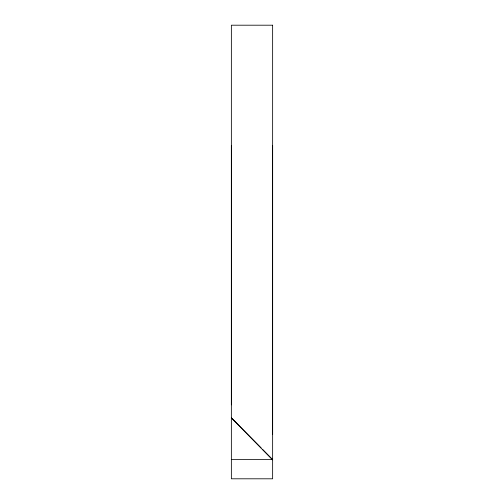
<?xml version="1.0" encoding="UTF-8"?>
<svg xmlns="http://www.w3.org/2000/svg" width="504" height="504" viewBox="0 0 504 504"><rect width="100%" height="100%" fill="white"/><g stroke="black" fill="none" stroke-linecap="round" stroke-linejoin="round"><path stroke-width="0.76" d="M231.361 404.844L231.361 145.719M272.639 434.429L272.639 145.7M231.361 459.629L272.639 459.604M231.909 418.295L261.085 447.899M262.735 449.574L272.639 459.629M231.361 417.955L272.639 459.85M272.639 25.2L231.361 25.2L231.361 478.8L272.639 478.8L272.639 25.2"/></g></svg>
